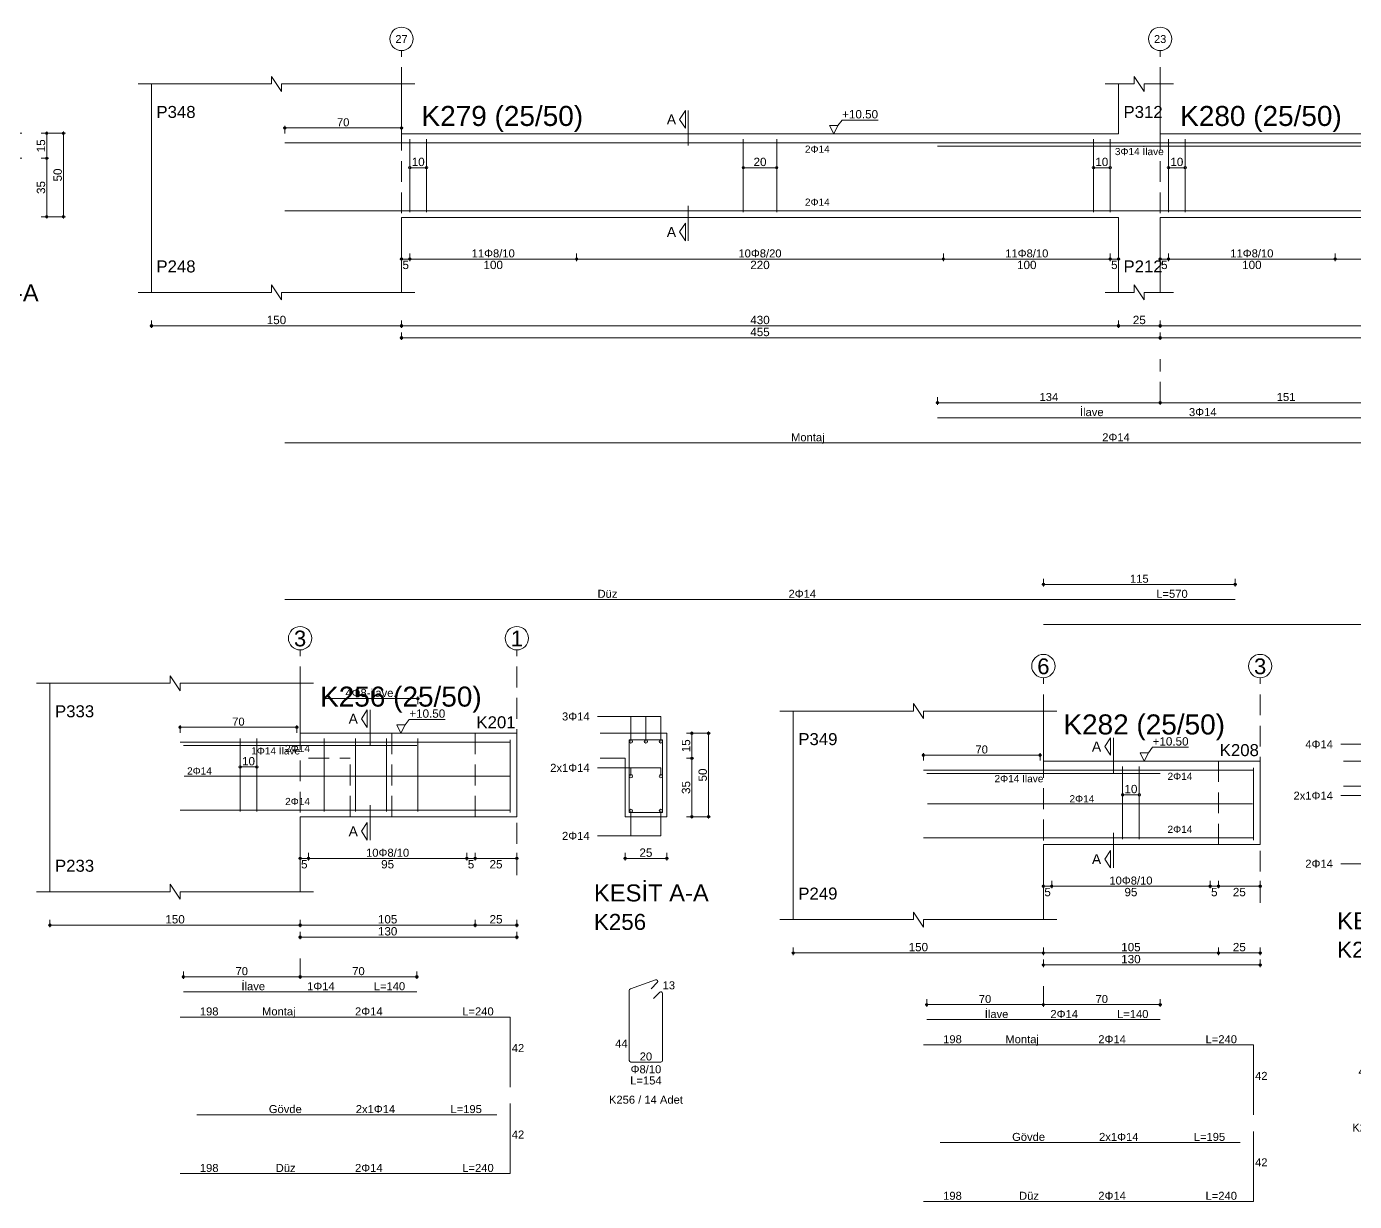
# Model space of a CAD drawing. Header units: millimetres. Extents: x 23801 to 80069, y 9628 to 14137.
# Drawn here: x 61837 to 63032, y 10176 to 11233 of the extents above; entities that cross this region are included whole.
import ezdxf

# ---------------------------------------------------------------- set-up
doc = ezdxf.new("R2010")
doc.units = ezdxf.units.MM
for name, pattern in [('DASHDOT2', [12.7, 6.35, -3.175, 0, -3.175]), ('DASHED4', [18.75, 12.5, -6.25]), ('HIDDEN2', [18.75, 12.5, -6.25])]:
    doc.linetypes.add(name, pattern=pattern)
doc.layers.add('aks', color=251, linetype='DASHDOT2', lineweight=35)
for name, color, linetype in [('Donatı Topl. Uzun. Yazısı', 7, 'Continuous'), ('Donatı Uz. Yazısı', 7, 'Continuous'), ('Donatı Yazısı', 7, 'Continuous'), ('Donatı Çizgisi', 7, 'Continuous'), ('Kiriş', 7, 'Continuous'), ('Standart', 7, 'Continuous'), ('Ölçülendirme', 7, 'Continuous')]:
    doc.layers.add(name, color=color, linetype=linetype)
doc.styles.add('arial_1_18', font='arial.ttf', dxfattribs={"height": 0.2})

# ---------------------------------------------------------------- blocks, each defined once
blk = doc.blocks.new('IDE668Entity7489')
at = {"layer": 'aks', "color": 30, "linetype": 'DASHED4', "lineweight": 5}
for points in [[(27759.83, 2016.8), (27759.83, 2151.8)], [(27889.83, 2016.8), (27889.83, 2151.8)], [(27759.83, 1955.8), (27759.83, 1966.8)]]:
    blk.add_lwpolyline(points, dxfattribs=at)
at = {"layer": 'aks', "color": 1, "linetype": 'Continuous', "lineweight": 5}
for centre in [(27759.83, 2158.8), (27889.83, 2158.8)]:
    blk.add_circle(centre, 7, dxfattribs=at)
at = {"layer": 'Donatı Çizgisi', "color": 5, "linetype": 'Continuous', "lineweight": 5}
for points in [[(27687.83, 2096.4), (27885.83, 2096.4)], [(27723.89, 2055), (27723.89, 2098.6)], [(27733.89, 2055), (27733.89, 2098.6)], [(27774.21, 2055), (27774.21, 2098.6)], [(27792.96, 2055), (27792.96, 2098.6)], [(27811.71, 2055), (27811.71, 2098.6)], [(27830.46, 2055), (27830.46, 2098.6)], [(27885.83, 2054.4), (27885.83, 2097.8)], [(27957.25, 2054.3), (27957.25, 2097.9)], [(27957.25, 2097.9), (27977.25, 2097.9)], [(27977.25, 2054.3), (27977.25, 2097.9)], [(27689.83, 2094.4), (27829.83, 2094.4)], [(27690.33, 2076.1), (27885.33, 2076.1)], [(27687.83, 2055.8), (27885.83, 2055.8)], [(27957.25, 2054.3), (27977.25, 2054.3)], [(27957.92, 1948.54), (27972.93, 1954.01)], [(27970.36, 1948.69), (27974, 1952.33)], [(27689.83, 1946.8), (27829.83, 1946.8)], [(27957.25, 1905.72), (27957.25, 1947.59)], [(27971.73, 1942.78), (27975.51, 1946.56)], [(27977.25, 1905.72), (27977.25, 1945.84)], [(27687.83, 1931.7), (27885.83, 1931.7)], [(27885.83, 1889.7), (27885.83, 1931.7)], [(27958.27, 1904.7), (27976.23, 1904.7)], [(27885.83, 1837.85), (27885.83, 1879.85)], [(27697.83, 1873.15), (27877.83, 1873.15)], [(27687.83, 1837.85), (27885.83, 1837.85)]]:
    blk.add_lwpolyline(points, dxfattribs=at)
for centre in [(27958.25, 2096.9), (27967.25, 2096.9), (27976.25, 2096.9), (27958.25, 2076.1), (27976.25, 2076.1), (27958.25, 2055.3), (27976.25, 2055.3)]:
    blk.add_circle(centre, 1, dxfattribs=at)
for centre, start, end in [((27973.28, 1953.05), 315, 110), ((27958.27, 1947.59), 110, 180), ((27976.23, 1945.84), 0, 135), ((27958.27, 1905.72), 180, 270), ((27976.23, 1905.72), 270, 0)]:
    blk.add_arc(centre, 1.02, start, end, dxfattribs=at)
at = {"layer": 'Kiriş', "color": 1, "linetype": 'Continuous', "lineweight": 5}
for points in [[(27681.83, 2131.8), (27681.83, 2136.3)], [(27687.83, 2127.3), (27681.83, 2136.3)], [(27601.83, 2131.8), (27681.83, 2131.8)], [(27609.83, 2006.8), (27609.83, 2131.8)], [(27687.83, 2127.3), (27687.83, 2131.8)], [(27687.83, 2131.8), (27767.83, 2131.8)], [(27759.83, 2101.8), (27759.83, 2131.8)], [(27759.83, 2101.8), (27889.83, 2101.8)], [(27889.83, 2051.8), (27889.83, 2101.8)], [(27939.75, 2101.8), (27979.75, 2101.8)], [(27979.75, 2051.8), (27979.75, 2101.8)], [(27939.75, 2086.8), (27954.75, 2086.8)], [(27954.75, 2051.8), (27954.75, 2086.8)], [(27759.83, 2051.8), (27889.83, 2051.8)], [(27759.83, 2006.8), (27759.83, 2051.8)], [(27954.75, 2051.8), (27979.75, 2051.8)], [(27687.83, 2002.3), (27681.83, 2011.3)], [(27681.83, 2006.8), (27681.83, 2011.3)], [(27601.83, 2006.8), (27681.83, 2006.8)], [(27687.83, 2006.8), (27767.83, 2006.8)], [(27687.83, 2002.3), (27687.83, 2006.8)]]:
    blk.add_lwpolyline(points, dxfattribs=at)
at = {"layer": 'Kiriş', "color": 1, "linetype": 'DASHED4', "lineweight": 5}
for points in [[(27864.83, 2051.8), (27864.83, 2101.8)], [(27889.83, 2051.8), (27889.83, 2101.8)]]:
    blk.add_lwpolyline(points, dxfattribs=at)
at = {"layer": 'Ölçülendirme', "color": 1, "linetype": 'Continuous', "lineweight": 5}
for points in [[(27773.21, 2122.6), (27831.46, 2122.6)], [(27774.21, 2119.35), (27774.21, 2123.85)], [(27830.46, 2119.35), (27830.46, 2123.85)], [(27796.58, 2110.55), (27800.08, 2115.8)], [(27800.08, 2105.3), (27796.58, 2110.55)], [(27800.08, 2105.3), (27800.08, 2115.8)], [(27801.83, 2094.8), (27801.83, 2115.8)], [(27938.25, 2111.9), (27976.25, 2111.9)], [(27958.25, 2096.9), (27958.25, 2111.9)], [(27967.25, 2096.9), (27967.25, 2111.9)], [(27976.25, 2096.9), (27976.25, 2111.9)], [(27686.83, 2105.4), (27758.83, 2105.4)], [(27687.83, 2102.15), (27687.83, 2106.65)], [(27757.83, 2102.15), (27757.83, 2106.65)], [(27820.33, 2101.8), (27817.83, 2106.8)], [(27817.83, 2106.8), (27822.83, 2106.8)], [(27822.83, 2106.8), (27820.33, 2101.8)], [(27822.83, 2106.8), (27825.33, 2110.13)], [(27825.33, 2110.13), (27846.89, 2110.13)], [(27994.75, 2050.8), (27994.75, 2102.8)], [(28004.75, 2050.8), (28004.75, 2102.8)], [(27820.33, 2101.8), (27820.33, 2101.8)], [(27991.5, 2101.8), (28006, 2101.8)], [(27991.5, 2086.8), (27996, 2086.8)], [(27723.89, 2081.6), (27733.89, 2081.6)], [(27938.25, 2081.1), (27976.25, 2081.1)], [(27958.25, 2076.1), (27958.25, 2081.1)], [(27976.25, 2076.1), (27976.25, 2081.1)], [(27801.83, 2037.8), (27801.83, 2058.8)], [(27958.25, 2040.3), (27958.25, 2055.3)], [(27976.25, 2040.3), (27976.25, 2055.3)], [(27796.58, 2043.05), (27800.08, 2048.3)], [(27800.08, 2037.8), (27800.08, 2048.3)], [(27991.5, 2051.8), (28006, 2051.8)], [(27800.08, 2037.8), (27796.58, 2043.05)], [(27938.25, 2040.3), (27976.25, 2040.3)], [(27758.83, 2026.8), (27890.83, 2026.8)], [(27759.83, 2025.55), (27759.83, 2030.05)], [(27764.83, 2025.55), (27764.83, 2030.05)], [(27859.83, 2025.55), (27859.83, 2030.05)], [(27864.83, 2025.55), (27864.83, 2030.05)], [(27889.83, 2025.55), (27889.83, 2030.05)], [(27953.75, 2026.8), (27980.75, 2026.8)], [(27954.75, 2025.55), (27954.75, 2030.05)], [(27979.75, 2025.55), (27979.75, 2030.05)], [(27608.83, 1986.8), (27890.83, 1986.8)], [(27609.83, 1985.55), (27609.83, 1990.05)], [(27759.83, 1985.55), (27759.83, 1990.05)], [(27864.83, 1985.55), (27864.83, 1990.05)], [(27889.83, 1985.55), (27889.83, 1990.05)], [(27758.83, 1979.6), (27890.83, 1979.6)], [(27759.83, 1978.35), (27759.83, 1982.85)], [(27889.83, 1978.35), (27889.83, 1982.85)], [(27688.83, 1955.8), (27760.83, 1955.8)], [(27689.83, 1954.55), (27689.83, 1959.05)], [(27758.83, 1955.8), (27830.83, 1955.8)], [(27759.83, 1954.55), (27759.83, 1959.05)], [(27759.83, 1954.55), (27759.83, 1959.05)], [(27829.83, 1954.55), (27829.83, 1959.05)]]:
    blk.add_lwpolyline(points, dxfattribs=at)
at = {"layer": 'Ölçülendirme', "color": 1, "linetype": 'HIDDEN2', "lineweight": 5}
for points in [[(27764.83, 2101.8), (27814.83, 2101.8)], [(27814.83, 2051.8), (27814.83, 2101.8)], [(27764.83, 2086.8), (27789.83, 2086.8)], [(27789.83, 2051.8), (27789.83, 2086.8)], [(27789.83, 2051.8), (27814.83, 2051.8)]]:
    blk.add_lwpolyline(points, dxfattribs=at)
at = {"layer": 'Ölçülendirme', "color": 1, "linetype": 'Continuous', "lineweight": 5}
for centre in [(27774.21, 2122.6), (27830.46, 2122.6), (27687.83, 2105.4), (27757.83, 2105.4), (27994.75, 2101.8), (28004.75, 2101.8), (27994.75, 2086.8), (27723.89, 2081.6), (27733.89, 2081.6), (27994.75, 2051.8), (28004.75, 2051.8), (27759.83, 2026.8), (27764.83, 2026.8), (27764.83, 2026.8), (27859.83, 2026.8), (27859.83, 2026.8), (27864.83, 2026.8), (27864.83, 2026.8), (27889.83, 2026.8), (27954.75, 2026.8), (27979.75, 2026.8), (27609.83, 1986.8), (27759.83, 1986.8), (27759.83, 1986.8), (27864.83, 1986.8), (27864.83, 1986.8), (27889.83, 1986.8), (27759.83, 1979.6), (27889.83, 1979.6), (27689.83, 1955.8), (27759.83, 1955.8), (27759.83, 1955.8), (27829.83, 1955.8)]:
    blk.add_circle(centre, 0.75, dxfattribs=at)
at = {"layer": 'aks', "color": 1, "linetype": 'Continuous', "lineweight": 5, "style": 'arial_1_18'}
for s, p in [('3', (27756.16, 2153.92)), ('1', (27886.16, 2153.92))]:
    blk.add_text(s, height=9.45, dxfattribs=at).set_placement(p)
at = {"layer": 'Donatı Topl. Uzun. Yazısı', "color": 1, "linetype": 'Continuous', "lineweight": 5, "style": 'arial_1_18'}
for s, p in [('L=140', (27804, 1947.76)), ('L=240', (27857.1, 1932.66)), ('L=154', (27957.83, 1891.26)), ('L=195', (27850, 1874.11)), ('L=240', (27857.1, 1838.81))]:
    blk.add_text(s, height=4.8, dxfattribs=at).set_placement(p)
at = {"layer": 'Donatı Uz. Yazısı', "color": 1, "linetype": 'Continuous', "lineweight": 5, "style": 'arial_1_18'}
for s, p in [('13', (27977.25, 1948.3)), ('198', (27699.71, 1932.66)), ('42', (27886.79, 1910.7)), ('44', (27948.83, 1913.42)), ('20', (27963.52, 1905.66)), ('42', (27886.79, 1858.85)), ('198', (27699.71, 1838.81))]:
    blk.add_text(s, height=4.8, dxfattribs=at).set_placement(p)
at = {"layer": 'Donatı Yazısı', "color": 5, "linetype": 'Continuous', "lineweight": 5, "style": 'arial_1_18'}
for s, height, p in [('3Φ14', 4.8, (27916.92, 2109.5)), ('1Φ14 İlave', 4.32, (27730.52, 2089.12)), ('2x1Φ14', 4.8, (27909.83, 2078.7)), ('2Φ14', 4.8, (27916.92, 2037.9)), ('1Φ14', 4.8, (27764.03, 1947.76)), ('2Φ14', 4.8, (27792.77, 1932.66)), ('Φ8/10', 4.8, (27958.05, 1897.98)), ('K256 / 14 Adet', 4.8, (27945.07, 1879.74)), ('2x1Φ14', 4.8, (27793.23, 1874.11)), ('2Φ14', 4.8, (27792.77, 1838.81))]:
    blk.add_text(s, height=height, dxfattribs=at).set_placement(p)
for p in [(27750.85, 2090.52), (27692.05, 2077.06), (27750.85, 2058.76)]:
    blk.add_text('2Φ14', height=4.32, rotation=360, dxfattribs=at).set_placement(p)
at = {"layer": 'Donatı Yazısı', "color": 1, "linetype": 'Continuous', "lineweight": 5, "style": 'arial_1_18'}
for s, p in [('İlave', (27724.66, 1947.76)), ('Montaj', (27737, 1932.66)), ('Gövde', (27741.08, 1874.11)), ('Düz', (27745.21, 1838.81))]:
    blk.add_text(s, height=4.8, dxfattribs=at).set_placement(p)
at = {"layer": 'Kiriş', "color": 1, "linetype": 'Continuous', "lineweight": 5, "style": 'arial_1_18'}
for s, height, p in [('K256 (25/50)', 12, (27771.83, 2117.8)), ('P333', 7.2, (27612.83, 2111.4)), ('K201', 7.2, (27865.59, 2104.8)), ('P233', 7.2, (27612.83, 2018.8)), ('KESİT A-A', 10.2, (27936.05, 2001)), ('K256', 9.6, (27936.05, 1983.92))]:
    blk.add_text(s, height=height, dxfattribs=at).set_placement(p)
at = {"layer": 'Ölçülendirme', "color": 5, "linetype": 'Continuous', "lineweight": 5, "style": 'arial_1_18'}
for s, p in [('4Φ8-ilave.', (27786.98, 2123.6)), ('10Φ8/10', (27799.4, 2027.8)), ('70', (27721.1, 1956.8)), ('70', (27791.1, 1956.8))]:
    blk.add_text(s, height=4.8, dxfattribs=at).set_placement(p)
at = {"layer": 'Ölçülendirme', "color": 1, "linetype": 'Continuous', "lineweight": 5, "style": 'arial_1_18'}
for s, height, p in [('70', 4.8, (27719.1, 2106.4)), ('A', 5.95, (27788.94, 2107.57)), ('+10.50', 5, (27825.33, 2111.13)), ('A', 5.95, (27788.94, 2040.07)), ('25', 5, (27963.37, 2027.76)), ('5', 5, (27760.39, 2020.8)), ('95', 5, (27808.45, 2020.8)), ('5', 5, (27860.39, 2020.8)), ('25', 5, (27873.45, 2020.8)), ('150', 5, (27679, 1987.8)), ('105', 5, (27806.5, 1987.8)), ('25', 5, (27873.45, 1987.8)), ('130', 5, (27806.5, 1980.6))]:
    blk.add_text(s, height=height, dxfattribs=at).set_placement(p)
for s, rotation, p in [('15', 90, (27993.79, 2090.42)), ('10', 360, (27725.01, 2082.56)), ('50', 90, (28003.79, 2072.92)), ('35', 90, (27993.79, 2065.42))]:
    blk.add_text(s, height=5, rotation=rotation, dxfattribs=at).set_placement(p)
blk = doc.blocks.new('IDE668Entity7510')
at = {"layer": 'aks', "color": 30, "linetype": 'DASHED4', "lineweight": 5}
for points in [[(19954.16, 1648.65), (19954.16, 1783.65)], [(20084.16, 1648.65), (20084.16, 1783.65)], [(20084.16, 1587.65), (20084.16, 1598.65)]]:
    blk.add_lwpolyline(points, dxfattribs=at)
at = {"layer": 'aks', "color": 1, "linetype": 'Continuous', "lineweight": 5}
for centre in [(19954.16, 1790.65), (20084.16, 1790.65)]:
    blk.add_circle(centre, 7, dxfattribs=at)
at = {"layer": 'Donatı Çizgisi', "color": 5, "linetype": 'Continuous', "lineweight": 5}
for points in [[(19958.16, 1686.25), (19958.16, 1729.65)], [(19958.16, 1728.25), (20156.16, 1728.25)], [(20026.66, 1686.85), (20026.66, 1730.45)], [(20036.66, 1686.85), (20036.66, 1730.45)], [(20301.57, 1686.15), (20301.57, 1729.75)], [(20301.57, 1729.75), (20321.57, 1729.75)], [(20321.57, 1686.15), (20321.57, 1729.75)], [(20014.16, 1726.25), (20154.16, 1726.25)], [(19958.66, 1707.95), (20153.66, 1707.95)], [(19958.16, 1687.65), (20156.16, 1687.65)], [(20301.57, 1686.15), (20321.57, 1686.15)], [(20302.25, 1580.39), (20317.25, 1585.86)], [(20014.16, 1578.65), (20154.16, 1578.65)], [(20301.57, 1537.57), (20301.57, 1579.44)], [(20314.68, 1580.53), (20318.32, 1584.18)], [(20316.06, 1574.63), (20319.83, 1578.41)], [(20321.57, 1537.57), (20321.57, 1577.69)], [(19958.16, 1521.55), (19958.16, 1563.55)], [(19958.16, 1563.55), (20156.16, 1563.55)], [(20302.59, 1536.55), (20320.55, 1536.55)], [(19958.16, 1469.7), (19958.16, 1511.7)], [(19966.16, 1505), (20146.16, 1505)], [(19958.16, 1469.7), (20156.16, 1469.7)]]:
    blk.add_lwpolyline(points, dxfattribs=at)
for centre in [(20302.57, 1728.75), (20308.57, 1728.75), (20314.57, 1728.75), (20320.57, 1728.75), (20302.57, 1707.95), (20320.57, 1707.95), (20302.57, 1687.15), (20320.57, 1687.15)]:
    blk.add_circle(centre, 1, dxfattribs=at)
for centre, start, end in [((20317.6, 1584.9), 315, 110), ((20302.59, 1579.44), 110, 180), ((20320.55, 1577.69), 0, 135), ((20302.59, 1537.57), 180, 270), ((20320.55, 1537.57), 270, 0)]:
    blk.add_arc(centre, 1.02, start, end, dxfattribs=at)
at = {"layer": 'Kiriş', "color": 1, "linetype": 'Continuous', "lineweight": 5}
for points in [[(20156.16, 1763.65), (20156.16, 1768.15)], [(20162.16, 1759.15), (20156.16, 1768.15)], [(20076.16, 1763.65), (20156.16, 1763.65)], [(20084.16, 1733.65), (20084.16, 1763.65)], [(20162.16, 1759.15), (20162.16, 1763.65)], [(20162.16, 1763.65), (20242.16, 1763.65)], [(20234.16, 1638.65), (20234.16, 1763.65)], [(19954.16, 1683.65), (19954.16, 1733.65)], [(19954.16, 1733.65), (20084.16, 1733.65)], [(20284.07, 1733.65), (20339.07, 1733.65)], [(20284.07, 1718.65), (20299.07, 1718.65)], [(20299.07, 1683.65), (20299.07, 1718.65)], [(20324.07, 1718.65), (20339.07, 1718.65)], [(20324.07, 1683.65), (20324.07, 1718.65)], [(19954.16, 1683.65), (20084.16, 1683.65)], [(20084.16, 1638.65), (20084.16, 1683.65)], [(20299.07, 1683.65), (20324.07, 1683.65)], [(20162.16, 1634.15), (20156.16, 1643.15)], [(20156.16, 1638.65), (20156.16, 1643.15)], [(20076.16, 1638.65), (20156.16, 1638.65)], [(20162.16, 1638.65), (20242.16, 1638.65)], [(20162.16, 1634.15), (20162.16, 1638.65)]]:
    blk.add_lwpolyline(points, dxfattribs=at)
at = {"layer": 'Kiriş', "color": 1, "linetype": 'DASHED4', "lineweight": 5}
for points in [[(19954.16, 1683.65), (19954.16, 1733.65)], [(19979.16, 1683.65), (19979.16, 1733.65)]]:
    blk.add_lwpolyline(points, dxfattribs=at)
at = {"layer": 'Ölçülendirme', "color": 1, "linetype": 'Continuous', "lineweight": 5}
for points in [[(20015.91, 1742.4), (20019.41, 1747.65)], [(20019.41, 1737.15), (20019.41, 1747.65)], [(20021.16, 1726.65), (20021.16, 1747.65)], [(20019.41, 1737.15), (20015.91, 1742.4)], [(20045.91, 1733.65), (20043.41, 1738.65)], [(20043.41, 1738.65), (20048.41, 1738.65)], [(20048.41, 1738.65), (20045.91, 1733.65)], [(20048.41, 1738.65), (20050.91, 1741.98)], [(20050.91, 1741.98), (20072.47, 1741.98)], [(20085.16, 1737.25), (20157.16, 1737.25)], [(20086.16, 1734), (20086.16, 1738.5)], [(20156.16, 1734), (20156.16, 1738.5)], [(20282.57, 1743.75), (20320.57, 1743.75)], [(20302.57, 1728.75), (20302.57, 1743.75)], [(20308.57, 1728.75), (20308.57, 1743.75)], [(20314.57, 1728.75), (20314.57, 1743.75)], [(20320.57, 1728.75), (20320.57, 1743.75)], [(20045.91, 1733.65), (20045.91, 1733.65)], [(20350.82, 1733.65), (20365.32, 1733.65)], [(20354.07, 1682.65), (20354.07, 1734.65)], [(20364.07, 1682.65), (20364.07, 1734.65)], [(20026.66, 1713.45), (20036.66, 1713.45)], [(20282.57, 1712.95), (20320.57, 1712.95)], [(20302.57, 1707.95), (20302.57, 1712.95)], [(20320.57, 1707.95), (20320.57, 1712.95)], [(20350.82, 1718.65), (20355.32, 1718.65)], [(20021.16, 1669.65), (20021.16, 1690.65)], [(20302.57, 1672.15), (20302.57, 1687.15)], [(20320.57, 1672.15), (20320.57, 1687.15)], [(20350.82, 1683.65), (20365.32, 1683.65)], [(20015.91, 1674.9), (20019.41, 1680.15)], [(20019.41, 1669.65), (20015.91, 1674.9)], [(20019.41, 1669.65), (20019.41, 1680.15)], [(20282.57, 1672.15), (20320.57, 1672.15)], [(19953.16, 1658.65), (20085.16, 1658.65)], [(19954.16, 1657.4), (19954.16, 1661.9)], [(19979.16, 1657.4), (19979.16, 1661.9)], [(19984.16, 1657.4), (19984.16, 1661.9)], [(20079.16, 1657.4), (20079.16, 1661.9)], [(20084.16, 1657.4), (20084.16, 1661.9)], [(20298.07, 1658.65), (20325.07, 1658.65)], [(20299.07, 1657.4), (20299.07, 1661.9)], [(20324.07, 1657.4), (20324.07, 1661.9)], [(19953.16, 1618.65), (20235.16, 1618.65)], [(19954.16, 1617.4), (19954.16, 1621.9)], [(19979.16, 1617.4), (19979.16, 1621.9)], [(20084.16, 1617.4), (20084.16, 1621.9)], [(20234.16, 1617.4), (20234.16, 1621.9)], [(19953.16, 1611.45), (20085.16, 1611.45)], [(19954.16, 1610.2), (19954.16, 1614.7)], [(20084.16, 1610.2), (20084.16, 1614.7)], [(20013.16, 1587.65), (20085.16, 1587.65)], [(20014.16, 1586.4), (20014.16, 1590.9)], [(20083.16, 1587.65), (20155.16, 1587.65)], [(20084.16, 1586.4), (20084.16, 1590.9)], [(20084.16, 1586.4), (20084.16, 1590.9)], [(20154.16, 1586.4), (20154.16, 1590.9)]]:
    blk.add_lwpolyline(points, dxfattribs=at)
for centre in [(20086.16, 1737.25), (20156.16, 1737.25), (20354.07, 1733.65), (20364.07, 1733.65), (20026.66, 1713.45), (20036.66, 1713.45), (20354.07, 1718.65), (20354.07, 1683.65), (20364.07, 1683.65), (19954.16, 1658.65), (19979.16, 1658.65), (19979.16, 1658.65), (19984.16, 1658.65), (19984.16, 1658.65), (20079.16, 1658.65), (20079.16, 1658.65), (20084.16, 1658.65), (20299.07, 1658.65), (20324.07, 1658.65), (19954.16, 1618.65), (19979.16, 1618.65), (19979.16, 1618.65), (20084.16, 1618.65), (20084.16, 1618.65), (20234.16, 1618.65), (19954.16, 1611.45), (20084.16, 1611.45), (20014.16, 1587.65), (20084.16, 1587.65), (20084.16, 1587.65), (20154.16, 1587.65)]:
    blk.add_circle(centre, 0.75, dxfattribs=at)
at = {"layer": 'aks', "color": 1, "linetype": 'Continuous', "lineweight": 5, "style": 'arial_1_18'}
for s, p in [('33', (19950.48, 1788.21)), ('30', (20080.48, 1788.21))]:
    blk.add_text(s, height=4.725, dxfattribs=at).set_placement(p)
at = {"layer": 'Donatı Topl. Uzun. Yazısı', "color": 1, "linetype": 'Continuous', "lineweight": 5, "style": 'arial_1_18'}
for s, p in [('L=140', (20128.32, 1579.61)), ('L=240', (20127.42, 1564.51)), ('L=154', (20302.16, 1523.11)), ('L=195', (20118.32, 1505.96)), ('L=240', (20127.42, 1470.66))]:
    blk.add_text(s, height=4.8, dxfattribs=at).set_placement(p)
at = {"layer": 'Donatı Uz. Yazısı', "color": 1, "linetype": 'Continuous', "lineweight": 5, "style": 'arial_1_18'}
for s, p in [('13', (20321.57, 1580.15)), ('198', (19970.04, 1564.51)), ('42', (19959.12, 1542.55)), ('44', (20293.16, 1545.27)), ('20', (20307.84, 1537.51)), ('42', (19959.12, 1490.7)), ('198', (19970.04, 1470.66))]:
    blk.add_text(s, height=4.8, dxfattribs=at).set_placement(p)
at = {"layer": 'Donatı Yazısı', "color": 5, "linetype": 'Continuous', "lineweight": 5, "style": 'arial_1_18'}
for s, height, p in [('4Φ14', 4.8, (20261.24, 1741.35)), ('2Φ14 İlave', 4.32, (20084.16, 1720.97)), ('2x1Φ14', 4.8, (20254.16, 1710.55)), ('2Φ14', 4.8, (20261.24, 1669.75)), ('2Φ14', 4.8, (20088.36, 1579.61)), ('2Φ14', 4.8, (20063.1, 1564.51)), ('Φ8/10', 4.8, (20302.37, 1529.83)), ('K278 / 10 Adet', 4.8, (20289.39, 1511.59)), ('2x1Φ14', 4.8, (20061.56, 1505.96)), ('2Φ14', 4.8, (20063.1, 1470.66))]:
    blk.add_text(s, height=height, dxfattribs=at).set_placement(p)
for p in [(20053.62, 1722.37), (19994.81, 1708.91), (20053.62, 1690.61)]:
    blk.add_text('2Φ14', height=4.32, rotation=360, dxfattribs=at).set_placement(p)
at = {"layer": 'Donatı Yazısı', "color": 1, "linetype": 'Continuous', "lineweight": 5, "style": 'arial_1_18'}
for s, p in [('İlave', (20048.99, 1579.61)), ('Montaj', (20007.33, 1564.51)), ('Gövde', (20009.4, 1505.96)), ('Düz', (20015.53, 1470.66))]:
    blk.add_text(s, height=4.8, dxfattribs=at).set_placement(p)
at = {"layer": 'Kiriş', "color": 1, "linetype": 'Continuous', "lineweight": 5, "style": 'arial_1_18'}
for s, height, p in [('K278 (25/50)', 12, (19991.16, 1749.65)), ('P348', 7.2, (20087.16, 1743.25)), ('K241', 7.2, (19954.91, 1736.65)), ('P248', 7.2, (20087.16, 1650.65)), ('KESİT A-A', 10.2, (20280.37, 1632.85)), ('K278', 9.6, (20280.37, 1615.77))]:
    blk.add_text(s, height=height, dxfattribs=at).set_placement(p)
at = {"layer": 'Ölçülendirme', "color": 1, "linetype": 'Continuous', "lineweight": 5, "style": 'arial_1_18'}
for s, height, p in [('A', 5.95, (20008.26, 1739.42)), ('+10.50', 5, (20050.91, 1742.98)), ('70', 4.8, (20117.43, 1738.25)), ('A', 5.95, (20008.26, 1671.92)), ('25', 5, (20307.69, 1659.61)), ('25', 5, (19962.77, 1652.65)), ('5', 5, (19979.71, 1652.65)), ('95', 5, (20027.77, 1652.65)), ('5', 5, (20079.71, 1652.65)), ('25', 5, (19962.77, 1619.65)), ('105', 5, (20025.83, 1619.65)), ('150', 5, (20153.33, 1619.65)), ('130', 5, (20025.83, 1612.45))]:
    blk.add_text(s, height=height, dxfattribs=at).set_placement(p)
for s, rotation, p in [('15', 90, (20353.11, 1722.27)), ('10', 360, (20027.77, 1714.41)), ('35', 90, (20353.11, 1697.27)), ('50', 90, (20363.11, 1704.77))]:
    blk.add_text(s, height=5, rotation=rotation, dxfattribs=at).set_placement(p)
at = {"layer": 'Ölçülendirme', "color": 5, "linetype": 'Continuous', "lineweight": 5, "style": 'arial_1_18'}
for s, p in [('10Φ8/10', (20018.73, 1659.65)), ('70', (20045.43, 1588.65)), ('70', (20115.43, 1588.65))]:
    blk.add_text(s, height=4.8, dxfattribs=at).set_placement(p)
blk = doc.blocks.new('IDE668Entity7511')
at = {"layer": 'aks', "color": 30, "linetype": 'DASHED4', "lineweight": 5}
for points in [[(20782.86, 1678.85), (20782.86, 1813.85)], [(21237.86, 1678.85), (21237.86, 1813.85)], [(21237.86, 1602.75), (21237.86, 1628.85)]]:
    blk.add_lwpolyline(points, dxfattribs=at)
at = {"layer": 'aks', "color": 1, "linetype": 'Continuous', "lineweight": 5}
for centre in [(20782.86, 1820.85), (21237.86, 1820.85)]:
    blk.add_circle(centre, 7, dxfattribs=at)
at = {"layer": 'Donatı Çizgisi', "color": 5, "linetype": 'Continuous', "lineweight": 5}
for points in [[(20787.86, 1717.05), (20787.86, 1760.65)], [(20797.86, 1717.05), (20797.86, 1760.65)], [(20987.86, 1717.05), (20987.86, 1760.65)], [(21007.86, 1717.05), (21007.86, 1760.65)], [(21197.86, 1717.05), (21197.86, 1760.65)], [(21207.86, 1717.05), (21207.86, 1760.65)], [(21242.86, 1717.05), (21242.86, 1760.65)], [(21252.86, 1717.05), (21252.86, 1760.65)], [(20712.86, 1758.45), (22362.86, 1758.45)], [(21104.36, 1756.45), (21388.86, 1756.45)], [(20712.86, 1717.85), (22362.86, 1717.85)], [(21104.36, 1593.75), (21388.86, 1593.75)], [(20712.86, 1578.65), (21637.86, 1578.65)], [(20712.86, 1484.8), (21282.86, 1484.8)], [(21167.86, 1469.7), (21907.86, 1469.7)]]:
    blk.add_lwpolyline(points, dxfattribs=at)
at = {"layer": 'Kiriş', "color": 1, "linetype": 'Continuous', "lineweight": 5}
for points in [[(20624.86, 1793.85), (20704.86, 1793.85)], [(20632.86, 1668.85), (20632.86, 1793.85)], [(20704.86, 1793.85), (20704.86, 1798.35)], [(20710.86, 1789.35), (20704.86, 1798.35)], [(20710.86, 1789.35), (20710.86, 1793.85)], [(20710.86, 1793.85), (20790.86, 1793.85)], [(20782.86, 1763.85), (20782.86, 1793.85)], [(21204.86, 1793.85), (21222.36, 1793.85)], [(21212.86, 1763.85), (21212.86, 1793.85)], [(21222.36, 1793.85), (21222.36, 1798.35)], [(21228.36, 1789.35), (21222.36, 1798.35)], [(21228.36, 1793.85), (21245.86, 1793.85)], [(21228.36, 1789.35), (21228.36, 1793.85)], [(21237.86, 1763.85), (21237.86, 1793.85)], [(20782.86, 1763.85), (21212.86, 1763.85)], [(21237.86, 1763.85), (21837.86, 1763.85)], [(20782.86, 1713.85), (21212.86, 1713.85)], [(20782.86, 1668.85), (20782.86, 1713.85)], [(21212.86, 1668.85), (21212.86, 1713.85)], [(21237.86, 1713.85), (21837.86, 1713.85)], [(21237.86, 1668.85), (21237.86, 1713.85)], [(20710.86, 1664.35), (20704.86, 1673.35)], [(20704.86, 1668.85), (20704.86, 1673.35)], [(21228.36, 1664.35), (21222.36, 1673.35)], [(21222.36, 1668.85), (21222.36, 1673.35)], [(20624.86, 1668.85), (20704.86, 1668.85)], [(20710.86, 1668.85), (20790.86, 1668.85)], [(20710.86, 1664.35), (20710.86, 1668.85)], [(21204.86, 1668.85), (21222.36, 1668.85)], [(21228.36, 1668.85), (21245.86, 1668.85)], [(21228.36, 1664.35), (21228.36, 1668.85)]]:
    blk.add_lwpolyline(points, dxfattribs=at)
at = {"layer": 'Ölçülendirme', "color": 1, "linetype": 'Continuous', "lineweight": 5}
for points in [[(20949.61, 1772.6), (20953.11, 1777.85)], [(20953.11, 1767.35), (20953.11, 1777.85)], [(20954.86, 1756.85), (20954.86, 1777.85)], [(20712.86, 1764.2), (20712.86, 1768.7)], [(20782.86, 1764.2), (20782.86, 1768.7)], [(20953.11, 1767.35), (20949.61, 1772.6)], [(21042.11, 1763.85), (21039.61, 1768.85)], [(21039.61, 1768.85), (21044.61, 1768.85)], [(21044.61, 1768.85), (21042.11, 1763.85)], [(21044.61, 1768.85), (21047.11, 1772.18)], [(21047.11, 1772.18), (21068.67, 1772.18)], [(20711.86, 1767.45), (20783.86, 1767.45)], [(21042.11, 1763.85), (21042.11, 1763.85)], [(20787.86, 1743.65), (20797.86, 1743.65)], [(20987.86, 1743.65), (21007.86, 1743.65)], [(21197.86, 1743.65), (21207.86, 1743.65)], [(21242.86, 1743.65), (21252.86, 1743.65)], [(20954.86, 1699.85), (20954.86, 1720.85)], [(20949.61, 1705.1), (20953.11, 1710.35)], [(20953.11, 1699.85), (20949.61, 1705.1)], [(20953.11, 1699.85), (20953.11, 1710.35)], [(20781.86, 1688.85), (21213.86, 1688.85)], [(20782.86, 1687.6), (20782.86, 1692.1)], [(20787.86, 1687.6), (20787.86, 1692.1)], [(20887.86, 1687.6), (20887.86, 1692.1)], [(21107.86, 1687.6), (21107.86, 1692.1)], [(21207.86, 1687.6), (21207.86, 1692.1)], [(21212.86, 1687.6), (21212.86, 1692.1)], [(21236.86, 1688.85), (21838.86, 1688.85)], [(21237.86, 1687.6), (21237.86, 1692.1)], [(21242.86, 1687.6), (21242.86, 1692.1)], [(21342.86, 1687.6), (21342.86, 1692.1)], [(20631.86, 1648.85), (22443.86, 1648.85)], [(20632.86, 1647.6), (20632.86, 1652.1)], [(20782.86, 1647.6), (20782.86, 1652.1)], [(21212.86, 1647.6), (21212.86, 1652.1)], [(21237.86, 1647.6), (21237.86, 1652.1)], [(20781.86, 1641.65), (22293.86, 1641.65)], [(20782.86, 1640.4), (20782.86, 1644.9)], [(21237.86, 1640.4), (21237.86, 1644.9)], [(21103.36, 1602.75), (21238.86, 1602.75)], [(21104.36, 1601.5), (21104.36, 1606)], [(21236.86, 1602.75), (21389.86, 1602.75)], [(21237.86, 1601.5), (21237.86, 1606)], [(21237.86, 1601.5), (21237.86, 1606)], [(21166.86, 1493.8), (21283.86, 1493.8)], [(21167.86, 1492.55), (21167.86, 1497.05)], [(21282.86, 1492.55), (21282.86, 1497.05)]]:
    blk.add_lwpolyline(points, dxfattribs=at)
for centre in [(20712.86, 1767.45), (20782.86, 1767.45), (20787.86, 1743.65), (20797.86, 1743.65), (20987.86, 1743.65), (21007.86, 1743.65), (21197.86, 1743.65), (21207.86, 1743.65), (21242.86, 1743.65), (21252.86, 1743.65), (20782.86, 1688.85), (20787.86, 1688.85), (20787.86, 1688.85), (20887.86, 1688.85), (20887.86, 1688.85), (21107.86, 1688.85), (21107.86, 1688.85), (21207.86, 1688.85), (21207.86, 1688.85), (21212.86, 1688.85), (21237.86, 1688.85), (21242.86, 1688.85), (21242.86, 1688.85), (21342.86, 1688.85), (21342.86, 1688.85), (20632.86, 1648.85), (20782.86, 1648.85), (20782.86, 1648.85), (21212.86, 1648.85), (21212.86, 1648.85), (21237.86, 1648.85), (21237.86, 1648.85), (20782.86, 1641.65), (21237.86, 1641.65), (21237.86, 1641.65), (21104.36, 1602.75), (21237.86, 1602.75), (21237.86, 1602.75), (21167.86, 1493.8), (21282.86, 1493.8)]:
    blk.add_circle(centre, 0.75, dxfattribs=at)
at = {"layer": 'aks', "color": 1, "linetype": 'Continuous', "lineweight": 5, "style": 'arial_1_18'}
for s, p in [('27', (20779.19, 1818.41)), ('23', (21234.19, 1818.41))]:
    blk.add_text(s, height=4.725, dxfattribs=at).set_placement(p)
at = {"layer": 'Donatı Topl. Uzun. Yazısı', "color": 1, "linetype": 'Continuous', "lineweight": 5, "style": 'arial_1_18'}
blk.add_text('L=570', height=4.8, dxfattribs=at).set_placement((21235.53, 1485.76))
at = {"layer": 'Donatı Yazısı', "color": 5, "linetype": 'Continuous', "lineweight": 5, "style": 'arial_1_18'}
for p in [(21024.82, 1752.57), (21024.82, 1720.81)]:
    blk.add_text('2Φ14', height=4.32, rotation=360, dxfattribs=at).set_placement(p)
for s, height, p in [('3Φ14 İlave', 4.32, (21210.7, 1751.17)), ('3Φ14', 4.8, (21255.14, 1594.71)), ('2Φ14', 4.8, (21203.11, 1579.61)), ('2Φ14', 4.8, (21014.96, 1485.76))]:
    blk.add_text(s, height=height, dxfattribs=at).set_placement(p)
at = {"layer": 'Donatı Yazısı', "color": 1, "linetype": 'Continuous', "lineweight": 5, "style": 'arial_1_18'}
for s, p in [('İlave', (21189.77, 1594.71)), ('Montaj', (21016.48, 1579.61)), ('Düz', (20900.44, 1485.76))]:
    blk.add_text(s, height=4.8, dxfattribs=at).set_placement(p)
at = {"layer": 'Kiriş', "color": 1, "linetype": 'Continuous', "lineweight": 5, "style": 'arial_1_18'}
for s, height, p in [('P348', 7.2, (20635.86, 1773.45)), ('K279 (25/50)', 12, (20794.86, 1768.65)), ('P312', 7.2, (21215.86, 1773.45)), ('K280 (25/50)', 12, (21249.86, 1768.65)), ('P248', 7.2, (20635.86, 1680.85)), ('P212', 7.2, (21215.86, 1680.85))]:
    blk.add_text(s, height=height, dxfattribs=at).set_placement(p)
at = {"layer": 'Ölçülendirme', "color": 1, "linetype": 'Continuous', "lineweight": 5, "style": 'arial_1_18'}
for s, height, p in [('+10.50', 5, (21047.11, 1773.18)), ('70', 4.8, (20744.13, 1768.45)), ('A', 5.95, (20941.97, 1769.62)), ('A', 5.95, (20941.97, 1702.12)), ('5', 5, (20783.42, 1682.85)), ('100', 5, (20832.03, 1682.85)), ('220', 5, (20992.03, 1682.85)), ('100', 5, (21152.03, 1682.85)), ('5', 5, (21208.42, 1682.85)), ('5', 5, (21238.42, 1682.85)), ('100', 5, (21287.03, 1682.85)), ('150', 5, (20702.03, 1649.85)), ('430', 5, (20992.03, 1649.85)), ('25', 5, (21221.47, 1649.85)), ('455', 5, (20992.03, 1642.65))]:
    blk.add_text(s, height=height, dxfattribs=at).set_placement(p)
for s, p in [('10', (20788.98, 1744.61)), ('20', (20993.98, 1744.61)), ('10', (21198.97, 1744.61)), ('10', (21243.98, 1744.61))]:
    blk.add_text(s, height=5, rotation=360, dxfattribs=at).set_placement(p)
at = {"layer": 'Ölçülendirme', "color": 5, "linetype": 'Continuous', "lineweight": 5, "style": 'arial_1_18'}
for s, p in [('11Φ8/10', (20824.93, 1689.85)), ('10Φ8/20', (20984.93, 1689.85)), ('11Φ8/10', (21144.93, 1689.85)), ('11Φ8/10', (21279.93, 1689.85)), ('134', (21165.52, 1603.75)), ('151', (21307.77, 1603.75)), ('115', (21219.77, 1494.8))]:
    blk.add_text(s, height=4.8, dxfattribs=at).set_placement(p)
blk = doc.blocks.new('IDE668Entity7512')
at = {"layer": 'aks', "color": 30, "linetype": 'DASHED4', "lineweight": 5}
for points in [[(23103.56, 1648.65), (23103.56, 1783.65)], [(23233.56, 1648.65), (23233.56, 1783.65)], [(23103.56, 1587.65), (23103.56, 1598.65)]]:
    blk.add_lwpolyline(points, dxfattribs=at)
at = {"layer": 'aks', "color": 1, "linetype": 'Continuous', "lineweight": 5}
for centre in [(23103.56, 1790.65), (23233.56, 1790.65)]:
    blk.add_circle(centre, 7, dxfattribs=at)
at = {"layer": 'Donatı Çizgisi', "color": 5, "linetype": 'Continuous', "lineweight": 5}
for points in [[(23031.56, 1728.25), (23229.56, 1728.25)], [(23151.06, 1686.85), (23151.06, 1730.45)], [(23161.06, 1686.85), (23161.06, 1730.45)], [(23229.56, 1686.25), (23229.56, 1729.65)], [(23300.98, 1686.15), (23300.98, 1729.75)], [(23300.98, 1729.75), (23320.98, 1729.75)], [(23320.98, 1686.15), (23320.98, 1729.75)], [(23033.56, 1726.25), (23173.56, 1726.25)], [(23034.06, 1707.95), (23229.06, 1707.95)], [(23031.56, 1687.65), (23229.56, 1687.65)], [(23300.98, 1686.15), (23320.98, 1686.15)], [(23301.65, 1580.39), (23316.66, 1585.86)], [(23033.56, 1578.65), (23173.56, 1578.65)], [(23300.98, 1537.57), (23300.98, 1579.44)], [(23314.09, 1580.53), (23317.73, 1584.18)], [(23315.47, 1574.63), (23319.24, 1578.41)], [(23320.98, 1537.57), (23320.98, 1577.69)], [(23031.56, 1563.55), (23229.56, 1563.55)], [(23229.56, 1521.55), (23229.56, 1563.55)], [(23302, 1536.55), (23319.96, 1536.55)], [(23229.56, 1469.7), (23229.56, 1511.7)], [(23041.56, 1505), (23221.56, 1505)], [(23031.56, 1469.7), (23229.56, 1469.7)]]:
    blk.add_lwpolyline(points, dxfattribs=at)
for centre in [(23301.98, 1728.75), (23307.98, 1728.75), (23313.98, 1728.75), (23319.98, 1728.75), (23301.98, 1707.95), (23319.98, 1707.95), (23301.98, 1687.15), (23319.98, 1687.15)]:
    blk.add_circle(centre, 1, dxfattribs=at)
for centre, start, end in [((23317.01, 1584.9), 315, 110), ((23302, 1579.44), 110, 180), ((23319.96, 1577.69), 0, 135), ((23302, 1537.57), 180, 270), ((23319.96, 1537.57), 270, 0)]:
    blk.add_arc(centre, 1.02, start, end, dxfattribs=at)
at = {"layer": 'Kiriş', "color": 1, "linetype": 'Continuous', "lineweight": 5}
for points in [[(23025.56, 1763.65), (23025.56, 1768.15)], [(23031.56, 1759.15), (23025.56, 1768.15)], [(22945.56, 1763.65), (23025.56, 1763.65)], [(22953.56, 1638.65), (22953.56, 1763.65)], [(23031.56, 1759.15), (23031.56, 1763.65)], [(23031.56, 1763.65), (23111.56, 1763.65)], [(23103.56, 1733.65), (23103.56, 1763.65)], [(23103.56, 1733.65), (23233.56, 1733.65)], [(23233.56, 1683.65), (23233.56, 1733.65)], [(23283.48, 1733.65), (23338.48, 1733.65)], [(23283.48, 1718.65), (23298.48, 1718.65)], [(23298.48, 1683.65), (23298.48, 1718.65)], [(23323.48, 1718.65), (23338.48, 1718.65)], [(23323.48, 1683.65), (23323.48, 1718.65)], [(23103.56, 1683.65), (23233.56, 1683.65)], [(23103.56, 1638.65), (23103.56, 1683.65)], [(23298.48, 1683.65), (23323.48, 1683.65)], [(23031.56, 1634.15), (23025.56, 1643.15)], [(23025.56, 1638.65), (23025.56, 1643.15)], [(22945.56, 1638.65), (23025.56, 1638.65)], [(23031.56, 1638.65), (23111.56, 1638.65)], [(23031.56, 1634.15), (23031.56, 1638.65)]]:
    blk.add_lwpolyline(points, dxfattribs=at)
at = {"layer": 'Kiriş', "color": 1, "linetype": 'DASHED4', "lineweight": 5}
for points in [[(23208.56, 1683.65), (23208.56, 1733.65)], [(23233.56, 1683.65), (23233.56, 1733.65)]]:
    blk.add_lwpolyline(points, dxfattribs=at)
at = {"layer": 'Ölçülendirme', "color": 1, "linetype": 'Continuous', "lineweight": 5}
for points in [[(23140.31, 1742.4), (23143.81, 1747.65)], [(23143.81, 1737.15), (23143.81, 1747.65)], [(23145.56, 1726.65), (23145.56, 1747.65)], [(23030.56, 1737.25), (23102.56, 1737.25)], [(23031.56, 1734), (23031.56, 1738.5)], [(23101.56, 1734), (23101.56, 1738.5)], [(23143.81, 1737.15), (23140.31, 1742.4)], [(23164.06, 1733.65), (23161.56, 1738.65)], [(23161.56, 1738.65), (23166.56, 1738.65)], [(23166.56, 1738.65), (23164.06, 1733.65)], [(23166.56, 1738.65), (23169.06, 1741.98)], [(23169.06, 1741.98), (23190.62, 1741.98)], [(23281.98, 1743.75), (23319.98, 1743.75)], [(23301.98, 1728.75), (23301.98, 1743.75)], [(23307.98, 1728.75), (23307.98, 1743.75)], [(23313.98, 1728.75), (23313.98, 1743.75)], [(23319.98, 1728.75), (23319.98, 1743.75)], [(23164.06, 1733.65), (23164.06, 1733.65)], [(23350.23, 1733.65), (23364.73, 1733.65)], [(23353.48, 1682.65), (23353.48, 1734.65)], [(23363.48, 1682.65), (23363.48, 1734.65)], [(23151.06, 1713.45), (23161.06, 1713.45)], [(23281.98, 1712.95), (23319.98, 1712.95)], [(23301.98, 1707.95), (23301.98, 1712.95)], [(23319.98, 1707.95), (23319.98, 1712.95)], [(23350.23, 1718.65), (23354.73, 1718.65)], [(23145.56, 1669.65), (23145.56, 1690.65)], [(23301.98, 1672.15), (23301.98, 1687.15)], [(23319.98, 1672.15), (23319.98, 1687.15)], [(23350.23, 1683.65), (23364.73, 1683.65)], [(23140.31, 1674.9), (23143.81, 1680.15)], [(23143.81, 1669.65), (23140.31, 1674.9)], [(23143.81, 1669.65), (23143.81, 1680.15)], [(23281.98, 1672.15), (23319.98, 1672.15)], [(23102.56, 1658.65), (23234.56, 1658.65)], [(23103.56, 1657.4), (23103.56, 1661.9)], [(23108.56, 1657.4), (23108.56, 1661.9)], [(23203.56, 1657.4), (23203.56, 1661.9)], [(23208.56, 1657.4), (23208.56, 1661.9)], [(23233.56, 1657.4), (23233.56, 1661.9)], [(23297.48, 1658.65), (23324.48, 1658.65)], [(23298.48, 1657.4), (23298.48, 1661.9)], [(23323.48, 1657.4), (23323.48, 1661.9)], [(22952.56, 1618.65), (23234.56, 1618.65)], [(22953.56, 1617.4), (22953.56, 1621.9)], [(23103.56, 1617.4), (23103.56, 1621.9)], [(23208.56, 1617.4), (23208.56, 1621.9)], [(23233.56, 1617.4), (23233.56, 1621.9)], [(23102.56, 1611.45), (23234.56, 1611.45)], [(23103.56, 1610.2), (23103.56, 1614.7)], [(23233.56, 1610.2), (23233.56, 1614.7)], [(23032.56, 1587.65), (23104.56, 1587.65)], [(23033.56, 1586.4), (23033.56, 1590.9)], [(23102.56, 1587.65), (23174.56, 1587.65)], [(23103.56, 1586.4), (23103.56, 1590.9)], [(23103.56, 1586.4), (23103.56, 1590.9)], [(23173.56, 1586.4), (23173.56, 1590.9)]]:
    blk.add_lwpolyline(points, dxfattribs=at)
for centre in [(23031.56, 1737.25), (23101.56, 1737.25), (23353.48, 1733.65), (23363.48, 1733.65), (23151.06, 1713.45), (23161.06, 1713.45), (23353.48, 1718.65), (23353.48, 1683.65), (23363.48, 1683.65), (23103.56, 1658.65), (23108.56, 1658.65), (23108.56, 1658.65), (23203.56, 1658.65), (23203.56, 1658.65), (23208.56, 1658.65), (23208.56, 1658.65), (23233.56, 1658.65), (23298.48, 1658.65), (23323.48, 1658.65), (22953.56, 1618.65), (23103.56, 1618.65), (23103.56, 1618.65), (23208.56, 1618.65), (23208.56, 1618.65), (23233.56, 1618.65), (23103.56, 1611.45), (23233.56, 1611.45), (23033.56, 1587.65), (23103.56, 1587.65), (23103.56, 1587.65), (23173.56, 1587.65)]:
    blk.add_circle(centre, 0.75, dxfattribs=at)
at = {"layer": 'aks', "color": 1, "linetype": 'Continuous', "lineweight": 5, "style": 'arial_1_18'}
for s, p in [('6', (23099.89, 1785.77)), ('3', (23229.89, 1785.77))]:
    blk.add_text(s, height=9.45, dxfattribs=at).set_placement(p)
at = {"layer": 'Donatı Topl. Uzun. Yazısı', "color": 1, "linetype": 'Continuous', "lineweight": 5, "style": 'arial_1_18'}
for s, p in [('L=140', (23147.73, 1579.61)), ('L=240', (23200.83, 1564.51)), ('L=154', (23301.57, 1523.11)), ('L=195', (23193.73, 1505.96)), ('L=240', (23200.83, 1470.66))]:
    blk.add_text(s, height=4.8, dxfattribs=at).set_placement(p)
at = {"layer": 'Donatı Uz. Yazısı', "color": 1, "linetype": 'Continuous', "lineweight": 5, "style": 'arial_1_18'}
for s, p in [('13', (23320.98, 1580.15)), ('198', (23043.44, 1564.51)), ('42', (23230.52, 1542.55)), ('44', (23292.56, 1545.27)), ('20', (23307.25, 1537.51)), ('42', (23230.52, 1490.7)), ('198', (23043.44, 1470.66))]:
    blk.add_text(s, height=4.8, dxfattribs=at).set_placement(p)
at = {"layer": 'Donatı Yazısı', "color": 5, "linetype": 'Continuous', "lineweight": 5, "style": 'arial_1_18'}
for s, height, p in [('4Φ14', 4.8, (23260.65, 1741.35)), ('2Φ14 İlave', 4.32, (23074.25, 1720.97)), ('2x1Φ14', 4.8, (23253.56, 1710.55)), ('2Φ14', 4.8, (23260.65, 1669.75)), ('2Φ14', 4.8, (23107.76, 1579.61)), ('2Φ14', 4.8, (23136.5, 1564.51)), ('Φ8/10', 4.8, (23301.78, 1529.83)), ('K282 / 10 Adet', 4.8, (23288.8, 1511.59)), ('2x1Φ14', 4.8, (23136.96, 1505.96)), ('2Φ14', 4.8, (23136.5, 1470.66))]:
    blk.add_text(s, height=height, dxfattribs=at).set_placement(p)
for p in [(23178.02, 1722.37), (23119.22, 1708.91), (23178.02, 1690.61)]:
    blk.add_text('2Φ14', height=4.32, rotation=360, dxfattribs=at).set_placement(p)
at = {"layer": 'Donatı Yazısı', "color": 1, "linetype": 'Continuous', "lineweight": 5, "style": 'arial_1_18'}
for s, p in [('İlave', (23068.4, 1579.61)), ('Montaj', (23080.74, 1564.51)), ('Gövde', (23084.81, 1505.96)), ('Düz', (23088.94, 1470.66))]:
    blk.add_text(s, height=4.8, dxfattribs=at).set_placement(p)
at = {"layer": 'Kiriş', "color": 1, "linetype": 'Continuous', "lineweight": 5, "style": 'arial_1_18'}
for s, height, p in [('K282 (25/50)', 12, (23115.56, 1749.65)), ('P349', 7.2, (22956.56, 1743.25)), ('K208', 7.2, (23209.32, 1736.65)), ('P249', 7.2, (22956.56, 1650.65)), ('KESİT A-A', 10.2, (23279.78, 1632.85)), ('K282', 9.6, (23279.78, 1615.77))]:
    blk.add_text(s, height=height, dxfattribs=at).set_placement(p)
at = {"layer": 'Ölçülendirme', "color": 1, "linetype": 'Continuous', "lineweight": 5, "style": 'arial_1_18'}
for s, height, p in [('A', 5.95, (23132.67, 1739.42)), ('+10.50', 5, (23169.06, 1742.98)), ('70', 4.8, (23062.83, 1738.25)), ('A', 5.95, (23132.67, 1671.92)), ('25', 5, (23307.1, 1659.61)), ('5', 5, (23104.12, 1652.65)), ('95', 5, (23152.18, 1652.65)), ('5', 5, (23204.12, 1652.65)), ('25', 5, (23217.18, 1652.65)), ('150', 5, (23022.74, 1619.65)), ('105', 5, (23150.24, 1619.65)), ('25', 5, (23217.18, 1619.65)), ('130', 5, (23150.24, 1612.45))]:
    blk.add_text(s, height=height, dxfattribs=at).set_placement(p)
for s, rotation, p in [('15', 90, (23352.52, 1722.27)), ('10', 360, (23152.18, 1714.41)), ('35', 90, (23352.52, 1697.27)), ('50', 90, (23362.52, 1704.77))]:
    blk.add_text(s, height=5, rotation=rotation, dxfattribs=at).set_placement(p)
at = {"layer": 'Ölçülendirme', "color": 5, "linetype": 'Continuous', "lineweight": 5, "style": 'arial_1_18'}
for s, p in [('10Φ8/10', (23143.14, 1659.65)), ('70', (23064.83, 1588.65)), ('70', (23134.83, 1588.65))]:
    blk.add_text(s, height=4.8, dxfattribs=at).set_placement(p)

msp = doc.modelspace()

# ---------------------------------------------------------------- block references
at = {"layer": 'Standart', "xscale": 1.5, "yscale": 1.5, "zscale": 1.5}
for name, p in [('IDE668Entity7510', (31324.2, 8536.2)), ('IDE668Entity7511', (31000.2, 8490.3)), ('IDE668Entity7489', (20443.5, 7444.4)), ('IDE668Entity7512', (28096.6, 7971.6))]:
    msp.add_blockref(name, p, dxfattribs=at)

doc.saveas('drawing.dxf')
